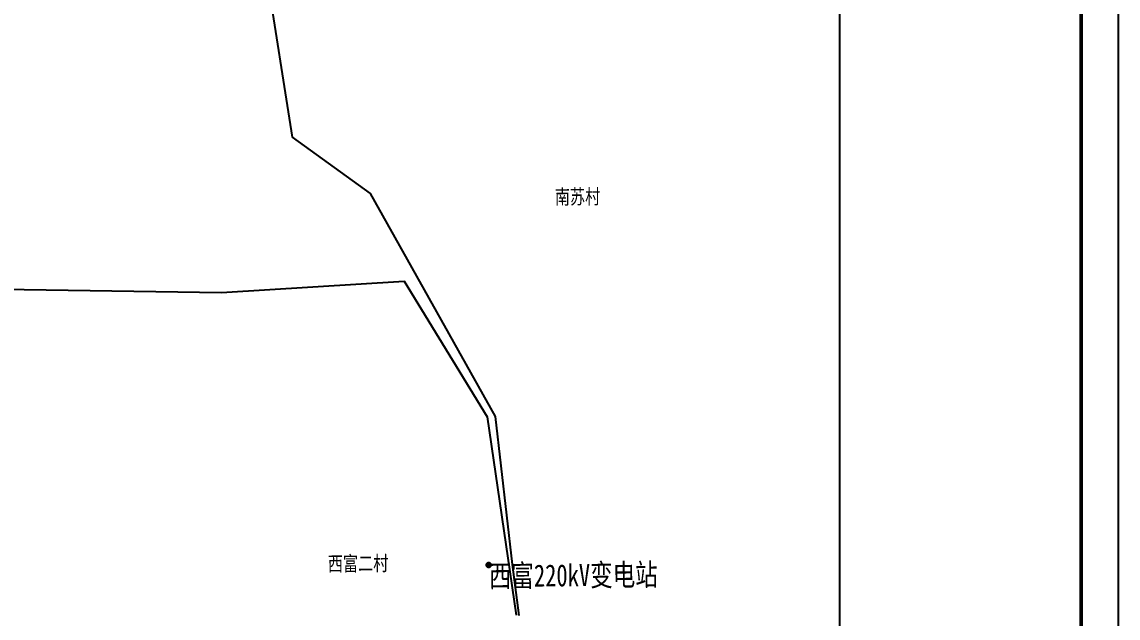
# Model space of a CAD drawing. Extents: x 536876 to 553676, y 4169885 to 4181765.
# Drawn here: x 547756 to 553676, y 4175327 to 4178546 of the extents above; entities that cross this region are included whole.
import ezdxf

# ---------------------------------------------------------------- set-up
doc = ezdxf.new("R2010")
doc.units = 0
doc.header["$MEASUREMENT"] = 0
doc.header["$XCLIPFRAME"] = 0
for name, color, linetype in [('110kV线路', 3, 'Continuous'), ('新建线路', 1, 'Continuous'), ('村庄', 7, 'Continuous')]:
    doc.layers.add(name, color=color, linetype=linetype)
doc.layers.add('mainlayer', color=1, linetype='Continuous', lineweight=100)
doc.styles.add('st', font='', dxfattribs={"width": 0.75})
doc.styles.get('st').set_extended_font_data('SimSun')
picture_1 = doc.add_image_def('image1.png', size_in_pixel=(15133, 11883))

msp = doc.modelspace()

# ---------------------------------------------------------------- linework, layer by layer
at = {"color": 0}
msp.add_line((553676.4, 4181765.2), (553676.4, 4169885.2), dxfattribs=at)
at = {"color": 0, "const_width": 20}
msp.add_lwpolyline([(553476.4, 4181565.2), (553476.4, 4170085.2)], dxfattribs=at)
at = {"layer": '110kV线路', "color": 3, "lineweight": -2}
for points in [[(539823.7, 4180470.2), (540447.7, 4179891.7), (543269.5, 4178128.1), (544825.1, 4178095.4), (545343.6, 4178376.4), (545780.6, 4178323), (545907.8, 4178355.2), (545961.5, 4178391.8), (546310.6, 4178036.8), (546456.1, 4177883.1), (546580.8, 4177755.3), (546767.2, 4177512.9), (547056.4, 4177111.8), (548834.5, 4177084.8), (549820.1, 4177146.4), (550269.2, 4176412.7), (550424.6, 4175342.7)], [(550442.2, 4175340), (550405.4, 4175615.3), (550313.7, 4176415.9), (549637.9, 4177619), (549217.1, 4177923.4), (549078.1, 4178804.5), (547865, 4179895)]]:
    msp.add_lwpolyline(points, dxfattribs=at)
at = {"layer": 'mainlayer', "color": 5}
msp.add_point((550277.2, 4175613.5), dxfattribs=at)
msp.add_point((550277.2, 4175613.5), dxfattribs=at)

# ---------------------------------------------------------------- texts
at = {"layer": 'mainlayer', "color": 1, "insert": (550277.2, 4175613.5), "char_height": 119, "attachment_point": 1, "rotation": 0.50325, "style": 'st'}
msp.add_mtext('西富220kV变电站', dxfattribs=at)
at = {"layer": '新建线路', "color": 1, "insert": (550277.2, 4175613.5), "char_height": 119, "attachment_point": 1, "rotation": 0.50325, "style": 'st'}
msp.add_mtext('西富220kV变电站', dxfattribs=at)
at = {"layer": '村庄', "color": 7, "char_height": 80, "attachment_point": 1, "rotation": 0.50325, "style": 'st'}
for s, insert in [('南苏村', (550633.6, 4177641.4)), ('西富二村', (549407.5, 4175659.7))]:
    msp.add_mtext(s, dxfattribs=dict(at, insert=insert))

# ---------------------------------------------------------------- pictures from other files: only their frames are drawn
at = {"color": 0}
image = msp.add_image(picture_1, insert=(537876.4, 4170487.3), size_in_units=(14297.7, 11077.9), dxfattribs=at)
image.set_boundary_path([(-0.5, -0.5), (-0.5, 4655.56), (-0.5, 7728.9), (-0.5, 10597.9), (-0.5, 10597.9), (3336, 10597.9), (7218.17, 10597.9), (8890.23, 10597.9), (12839.3, 10597.9), (15132.5, 10597.9), (15132.5, 8693.96), (15132.5, 6570.83), (15132.5, 4655.56), (15132.5, 2012.78), (15132.5, -0.5), (12389.52, -0.5), (9591.42, -0.5), (7566, -0.5), (5064.66, -0.5), (-0.5, -0.5)])
image.dxf.flags = 15

doc.saveas('drawing.dxf')
